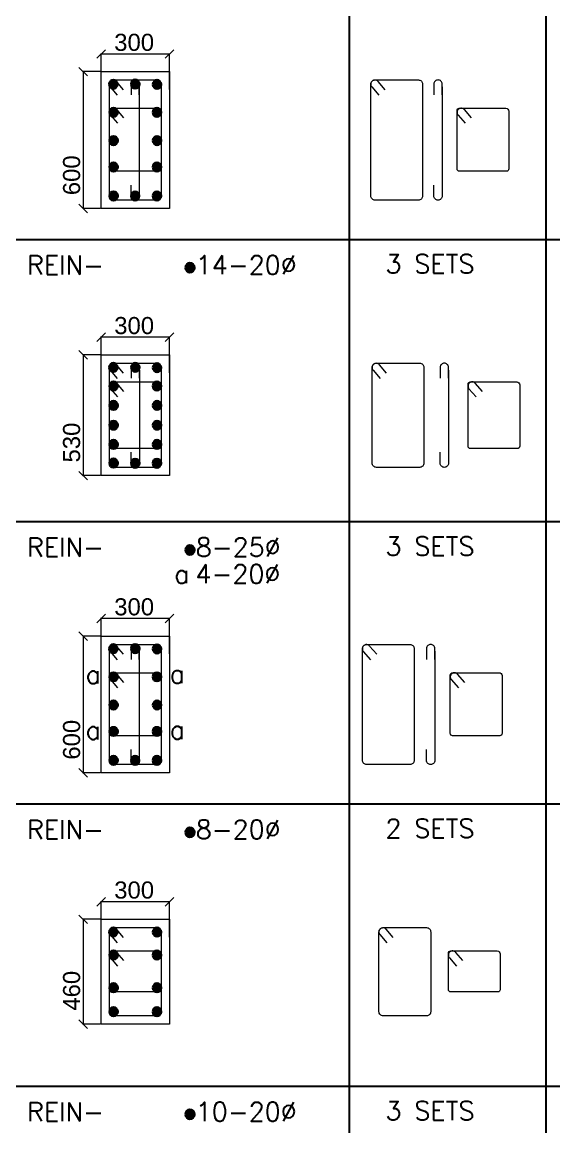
# Model space of a CAD drawing. Header units: inches. Extents: x 719368 to 6315912, y -2624014 to 446967.
# Drawn here: x 5487838 to 5496693, y -2224106 to -2205708 of the extents above; entities that cross this region are included whole.
import ezdxf

# ---------------------------------------------------------------- set-up
doc = ezdxf.new("R2010")
doc.units = ezdxf.units.IN
doc.header["$LTSCALE"] = 20
doc.header["$MEASUREMENT"] = 0
doc.header["$PDMODE"] = 3
doc.linetypes.add('DASHED2', pattern=[0.375, 0.25, -0.125])
doc.layers.get('Defpoints').update_dxf_attribs({"lineweight": 25})
for name, color, linetype, lineweight in [('COLUMN NO.', 3, 'Continuous', 15), ('DIM', 7, 'Continuous', 13), ('DIM.', 32, 'Continuous', 13), ('FORMET', 4, 'Continuous', 25), ('Sheet', 7, 'Continuous', 35), ('STAIR', 4, 'Continuous', 25), ('STEEL', 1, 'Continuous', 35), ('stirrups', 2, 'Continuous', 15), ('Text', 7, 'Continuous', 15), ('WALL', 1, 'Continuous', 18)]:
    doc.layers.add(name, color=color, linetype=linetype, lineweight=lineweight)
doc.styles.add('BOLD', font='arial.ttf')
doc.styles.add('ROMANS', font='romans.shx')
doc.dimstyles.new('Copy of S3', dxfattribs={"dimtxt": 200, "dimasz": 150, "dimexe": 5, "dimexo": 5, "dimgap": 50, "dimtad": 1, "dimjust": 1, "dimdec": 0, "dimzin": 3, "dimdsep": 46, "dimtxsty": 'BOLD', "dimblk1": 'OBLIQUE', "dimblk2": 'OBLIQUE', "dimsah": 1, "dimcen": 0.0625, "dimdle": 5, "dimclrd": 230, "dimclre": 251, "dimclrt": 2, "dimadec": 0, "dimazin": 0, "dimtfac": 1, "dimtdec": 0, "dimtix": 1, "dimtofl": 0, "dimtmove": 2, "dimatfit": 3, "dimfxl": 0, "dimtolj": 1, "dimtzin": 2, "dimlwd": -1, "dimlwe": -1, "dimarcsym": 0})

# ---------------------------------------------------------------- blocks, each defined once
blk = doc.blocks.new('d')
at = {"layer": 'STEEL'}
blk.add_hatch(color=256, dxfattribs=at).paths.add_polyline_path([(2, 0, 1), (-2, 0, 1)])
blk.add_lwpolyline([(-2, 0, 1), (2, 0, 1)], format="xyb", close=True, dxfattribs=at)
blk = doc.blocks.new('_Oblique')
at = {"layer": 'STAIR', "color": 0, "lineweight": -2}
blk.add_line((-0.5, -0.5), (0.5, 0.5), dxfattribs=at)
blk = doc.blocks.new('*D128')
at = {"layer": 'Defpoints', "color": 0, "transparency": 16777216}
for p in [(560522.3, -1036791.4), (559922.6, -1037107.4), (560522.3, -1037107.4)]:
    blk.add_point(p, dxfattribs=at)
at = {"layer": 'DIM', "color": 230, "transparency": 16777216}
blk.add_line((560527.3, -1036791.4), (559917.6, -1036791.4), dxfattribs=at)
at = {"layer": 'DIM', "color": 251, "linetype": 'DASHED2', "transparency": 16777216}
for p, q in [((559922.6, -1037102.4), (559922.6, -1036786.4)), ((560522.3, -1037102.4), (560522.3, -1036786.4))]:
    blk.add_line(p, q, dxfattribs=at)
at = {"layer": 'DIM', "color": 230, "transparency": 16777216, "xscale": 75, "yscale": 75, "zscale": 75, "rotation": 180}
blk.add_blockref('_Oblique', (559922.6, -1036791.4), dxfattribs=at)
at = {"layer": 'DIM', "color": 230, "transparency": 16777216, "xscale": 75, "yscale": 75, "zscale": 75}
blk.add_blockref('_Oblique', (560522.3, -1036791.4), dxfattribs=at)
at = {"layer": 'DIM', "color": 2, "transparency": 16777216, "insert": (560213, -1036689.8), "char_height": 150, "attachment_point": 5, "style": 'BOLD'}
blk.add_mtext('\\A1;300', dxfattribs=at)
blk = doc.blocks.new('*D129')
at = {"layer": 'Defpoints', "color": 0, "transparency": 16777216}
for p in [(559766.2, -1036945.9), (559922.6, -1036945.9), (559922.6, -1038146.2)]:
    blk.add_point(p, dxfattribs=at)
at = {"layer": 'DIM', "color": 251, "linetype": 'DASHED2', "transparency": 16777216}
for p, q in [((559917.6, -1036945.9), (559761.2, -1036945.9)), ((559917.6, -1038146.2), (559761.2, -1038146.2))]:
    blk.add_line(p, q, dxfattribs=at)
at = {"layer": 'DIM', "color": 230, "transparency": 16777216}
blk.add_line((559766.2, -1036940.9), (559766.2, -1038151.2), dxfattribs=at)
at = {"layer": 'DIM', "color": 230, "transparency": 16777216, "xscale": 75, "yscale": 75, "zscale": 75}
for p, rotation in [((559766.2, -1036945.9), 90), ((559766.2, -1038146.2), 270)]:
    blk.add_blockref('_Oblique', p, dxfattribs=dict(at, rotation=rotation))
at = {"layer": 'DIM', "color": 2, "transparency": 16777216, "insert": (559664.6, -1037855.4), "char_height": 150, "attachment_point": 5, "rotation": 90, "style": 'BOLD'}
blk.add_mtext('\\A1;600', dxfattribs=at)
blk = doc.blocks.new('*D106')
at = {"layer": 'Defpoints', "color": 0, "transparency": 16777216}
for p in [(560522.3, -1031837.3), (559922.6, -1032153.3), (560522.3, -1032153.3)]:
    blk.add_point(p, dxfattribs=at)
at = {"layer": 'DIM', "color": 230, "transparency": 16777216}
blk.add_line((560527.3, -1031837.3), (559917.6, -1031837.3), dxfattribs=at)
at = {"layer": 'DIM', "color": 251, "linetype": 'DASHED2', "transparency": 16777216}
for p, q in [((559922.6, -1032148.3), (559922.6, -1031832.3)), ((560522.3, -1032148.3), (560522.3, -1031832.3))]:
    blk.add_line(p, q, dxfattribs=at)
at = {"layer": 'DIM', "color": 230, "transparency": 16777216, "xscale": 75, "yscale": 75, "zscale": 75, "rotation": 180}
blk.add_blockref('_Oblique', (559922.6, -1031837.3), dxfattribs=at)
at = {"layer": 'DIM', "color": 230, "transparency": 16777216, "xscale": 75, "yscale": 75, "zscale": 75}
blk.add_blockref('_Oblique', (560522.3, -1031837.3), dxfattribs=at)
at = {"layer": 'DIM', "color": 2, "transparency": 16777216, "insert": (560213, -1031735.6), "char_height": 150, "attachment_point": 5, "style": 'BOLD'}
blk.add_mtext('\\A1;300', dxfattribs=at)
blk = doc.blocks.new('*D107')
at = {"layer": 'Defpoints', "color": 0, "transparency": 16777216}
for p in [(559766.2, -1031991.8), (559922.6, -1031991.8), (559922.6, -1033192.1)]:
    blk.add_point(p, dxfattribs=at)
at = {"layer": 'DIM', "color": 251, "linetype": 'DASHED2', "transparency": 16777216}
for p, q in [((559917.6, -1031991.8), (559761.2, -1031991.8)), ((559917.6, -1033192.1), (559761.2, -1033192.1))]:
    blk.add_line(p, q, dxfattribs=at)
at = {"layer": 'DIM', "color": 230, "transparency": 16777216}
blk.add_line((559766.2, -1031986.8), (559766.2, -1033197.1), dxfattribs=at)
at = {"layer": 'DIM', "color": 230, "transparency": 16777216, "xscale": 75, "yscale": 75, "zscale": 75}
for p, rotation in [((559766.2, -1031991.8), 90), ((559766.2, -1033192.1), 270)]:
    blk.add_blockref('_Oblique', p, dxfattribs=dict(at, rotation=rotation))
at = {"layer": 'DIM', "color": 2, "transparency": 16777216, "insert": (559664.6, -1032901.3), "char_height": 150, "attachment_point": 5, "rotation": 90, "style": 'BOLD'}
blk.add_mtext('\\A1;600', dxfattribs=at)
blk = doc.blocks.new('*D112')
at = {"layer": 'Defpoints', "color": 0, "transparency": 16777216}
for p in [(560522.3, -1034322.8), (559922.6, -1034638.8), (560522.3, -1034638.8)]:
    blk.add_point(p, dxfattribs=at)
at = {"layer": 'DIM', "color": 230, "transparency": 16777216}
blk.add_line((560527.3, -1034322.8), (559917.6, -1034322.8), dxfattribs=at)
at = {"layer": 'DIM', "color": 251, "linetype": 'DASHED2', "transparency": 16777216}
for p, q in [((559922.6, -1034633.8), (559922.6, -1034317.8)), ((560522.3, -1034633.8), (560522.3, -1034317.8))]:
    blk.add_line(p, q, dxfattribs=at)
at = {"layer": 'DIM', "color": 230, "transparency": 16777216, "xscale": 75, "yscale": 75, "zscale": 75, "rotation": 180}
blk.add_blockref('_Oblique', (559922.6, -1034322.8), dxfattribs=at)
at = {"layer": 'DIM', "color": 230, "transparency": 16777216, "xscale": 75, "yscale": 75, "zscale": 75}
blk.add_blockref('_Oblique', (560522.3, -1034322.8), dxfattribs=at)
at = {"layer": 'DIM', "color": 2, "transparency": 16777216, "insert": (560213, -1034221.2), "char_height": 150, "attachment_point": 5, "style": 'BOLD'}
blk.add_mtext('\\A1;300', dxfattribs=at)
blk = doc.blocks.new('*D113')
at = {"layer": 'Defpoints', "color": 0, "transparency": 16777216}
for p in [(559766.2, -1034477.3), (559922.6, -1034477.3), (559922.6, -1035537.6)]:
    blk.add_point(p, dxfattribs=at)
at = {"layer": 'DIM', "color": 251, "linetype": 'DASHED2', "transparency": 16777216}
for p, q in [((559917.6, -1034477.3), (559761.2, -1034477.3)), ((559917.6, -1035537.6), (559761.2, -1035537.6))]:
    blk.add_line(p, q, dxfattribs=at)
at = {"layer": 'DIM', "color": 230, "transparency": 16777216}
blk.add_line((559766.2, -1034472.3), (559766.2, -1035542.6), dxfattribs=at)
at = {"layer": 'DIM', "color": 230, "transparency": 16777216, "xscale": 75, "yscale": 75, "zscale": 75}
for p, rotation in [((559766.2, -1034477.3), 90), ((559766.2, -1035537.6), 270)]:
    blk.add_blockref('_Oblique', p, dxfattribs=dict(at, rotation=rotation))
at = {"layer": 'DIM', "color": 2, "transparency": 16777216, "insert": (559664.5, -1035247.2), "char_height": 150, "attachment_point": 5, "rotation": 90, "style": 'BOLD'}
blk.add_mtext('\\A1;530', dxfattribs=at)
blk = doc.blocks.new('*D120')
at = {"layer": 'Defpoints', "color": 0, "transparency": 16777216}
for p in [(560522.3, -1039277), (559922.6, -1039593), (560522.3, -1039593)]:
    blk.add_point(p, dxfattribs=at)
at = {"layer": 'DIM', "color": 230, "transparency": 16777216}
blk.add_line((560527.3, -1039277), (559917.6, -1039277), dxfattribs=at)
at = {"layer": 'DIM', "color": 251, "linetype": 'DASHED2', "transparency": 16777216}
for p, q in [((559922.6, -1039588), (559922.6, -1039272)), ((560522.3, -1039588), (560522.3, -1039272))]:
    blk.add_line(p, q, dxfattribs=at)
at = {"layer": 'DIM', "color": 230, "transparency": 16777216, "xscale": 75, "yscale": 75, "zscale": 75, "rotation": 180}
blk.add_blockref('_Oblique', (559922.6, -1039277), dxfattribs=at)
at = {"layer": 'DIM', "color": 230, "transparency": 16777216, "xscale": 75, "yscale": 75, "zscale": 75}
blk.add_blockref('_Oblique', (560522.3, -1039277), dxfattribs=at)
at = {"layer": 'DIM', "color": 2, "transparency": 16777216, "insert": (560213, -1039175.3), "char_height": 150, "attachment_point": 5, "style": 'BOLD'}
blk.add_mtext('\\A1;300', dxfattribs=at)
blk = doc.blocks.new('*D121')
at = {"layer": 'Defpoints', "color": 0, "transparency": 16777216}
for p in [(559766.2, -1039431.4), (559922.6, -1039431.4), (559922.6, -1040351.8)]:
    blk.add_point(p, dxfattribs=at)
at = {"layer": 'DIM', "color": 251, "linetype": 'DASHED2', "transparency": 16777216}
for p, q in [((559917.6, -1039431.4), (559761.2, -1039431.4)), ((559917.6, -1040351.8), (559761.2, -1040351.8))]:
    blk.add_line(p, q, dxfattribs=at)
at = {"layer": 'DIM', "color": 230, "transparency": 16777216}
blk.add_line((559766.2, -1039426.4), (559766.2, -1040356.8), dxfattribs=at)
at = {"layer": 'DIM', "color": 230, "transparency": 16777216, "xscale": 75, "yscale": 75, "zscale": 75}
for p, rotation in [((559766.2, -1039431.4), 90), ((559766.2, -1040351.8), 270)]:
    blk.add_blockref('_Oblique', p, dxfattribs=dict(at, rotation=rotation))
at = {"layer": 'DIM', "color": 2, "transparency": 16777216, "insert": (559664.6, -1040058.3), "char_height": 150, "attachment_point": 5, "rotation": 90, "style": 'BOLD'}
blk.add_mtext('\\A1;460', dxfattribs=at)
blk = doc.blocks.new('cs')
at = {"layer": 'FORMET', "color": 4, "ltscale": 200}
for p, q in [((563825.2, -1017819.9), (563825.2, -1048326.3)), ((562100.6, -1018601.5), (562100.6, -1048326.3)), ((555165.7, -1033463.9), (569709, -1033463.9)), ((555165.7, -1035940.9), (569709, -1035940.9)), ((555165.7, -1038418), (569709, -1038418)), ((555165.7, -1040895.1), (569709, -1040895.1)), ((555165.7, -1040895.1), (569709, -1040895.1))]:
    blk.add_line(p, q, dxfattribs=at)
at = {"layer": 'stirrups', "color": 5}
for p, q in [((560258.3, -1032125), (560258.3, -1033082.8)), ((562916.2, -1032125), (562916.2, -1033082.8)), ((560258.9, -1034610.5), (560258.9, -1035428.3)), ((562971.1, -1034610.5), (562971.1, -1035428.3)), ((560258.3, -1037079.1), (560258.3, -1038036.9)), ((562851.3, -1037079.1), (562851.3, -1038036.9))]:
    blk.add_line(p, q, dxfattribs=at)
for points in [[(560120.6, -1032151.5), (560058.4, -1032078.9, 0.414214), (560007, -1032074.9), (560007, -1032074.9, 0.414214), (560003, -1032126.3), (560065.3, -1032198.9)], [(560258.3, -1032196.7), (560258.3, -1032101.1, 0.414214), (560221.9, -1032064.7), (560221.9, -1032064.7, 0.414214), (560185.4, -1032101.1), (560185.4, -1032196.7)], [(562415.2, -1032151.5), (562353, -1032078.9, 0.414214), (562301.6, -1032074.9), (562301.6, -1032074.9, 0.414214), (562297.6, -1032126.3), (562359.9, -1032198.9)], [(562916.2, -1032196.7), (562916.2, -1032101.1, 0.414214), (562879.8, -1032064.7), (562879.8, -1032064.7, 0.414214), (562843.3, -1032101.1), (562843.3, -1032196.7)], [(560121.8, -1032397.9), (560059.6, -1032325.3, 0.414214), (560008.2, -1032321.4), (560008.2, -1032321.4, 0.414214), (560004.2, -1032372.8), (560066.5, -1032445.4)], [(563172.7, -1032397.9), (563110.4, -1032325.3, 0.414214), (563059, -1032321.4), (563059, -1032321.4, 0.414214), (563055.1, -1032372.8), (563117.3, -1032445.4)], [(560258.3, -1032987.1), (560258.3, -1033082.8, -0.414214), (560221.9, -1033119.2), (560221.9, -1033119.2, -0.414214), (560185.4, -1033082.8), (560185.4, -1032987.1)], [(562916.2, -1032987.1), (562916.2, -1033082.8, -0.414214), (562879.8, -1033119.2), (562879.8, -1033119.2, -0.414214), (562843.3, -1033082.8), (562843.3, -1032987.1)], [(560120.6, -1034637), (560058.4, -1034564.4, 0.414214), (560007, -1034560.5), (560007, -1034560.5, 0.414214), (560003, -1034611.9), (560065.3, -1034684.5)], [(560258.9, -1034682.3), (560258.9, -1034586.6, 0.414214), (560222.5, -1034550.2), (560222.5, -1034550.2, 0.414214), (560186, -1034586.6), (560186, -1034682.3)], [(562426.8, -1034637), (562364.5, -1034564.4, 0.414214), (562313.1, -1034560.5), (562313.1, -1034560.5, 0.414214), (562309.2, -1034611.9), (562371.5, -1034684.5)], [(562971.1, -1034682.3), (562971.1, -1034586.6, 0.414214), (562934.6, -1034550.2), (562934.6, -1034550.2, 0.414214), (562898.2, -1034586.6), (562898.2, -1034682.3)], [(560121.8, -1034799.6), (560059.6, -1034727, 0.414214), (560008.2, -1034723), (560008.2, -1034723, 0.414214), (560004.2, -1034774.4), (560066.5, -1034847)], [(563268.8, -1034799.6), (563206.5, -1034727, 0.414214), (563155.1, -1034723), (563155.1, -1034723, 0.414214), (563151.2, -1034774.4), (563213.4, -1034847)], [(560258.9, -1035332.7), (560258.9, -1035428.3, -0.414214), (560222.5, -1035464.7), (560222.5, -1035464.7, -0.414214), (560186, -1035428.3), (560186, -1035332.7)], [(562971.1, -1035332.7), (562971.1, -1035428.3, -0.414214), (562934.6, -1035464.7), (562934.6, -1035464.7, -0.414214), (562898.2, -1035428.3), (562898.2, -1035332.7)], [(560120.6, -1037105.6), (560058.4, -1037033, 0.414214), (560007, -1037029.1), (560007, -1037029.1, 0.414214), (560003, -1037080.5), (560065.3, -1037153.1)], [(560258.3, -1037150.9), (560258.3, -1037055.2, 0.414214), (560221.9, -1037018.8), (560221.9, -1037018.8, 0.414214), (560185.4, -1037055.2), (560185.4, -1037150.9)], [(562341.6, -1037105.6), (562279.4, -1037033, 0.414214), (562228, -1037029.1), (562228, -1037029.1, 0.414214), (562224, -1037080.5), (562286.3, -1037153.1)], [(562851.3, -1037150.9), (562851.3, -1037055.2, 0.414214), (562814.9, -1037018.8), (562814.9, -1037018.8, 0.414214), (562778.4, -1037055.2), (562778.4, -1037150.9)], [(560121.8, -1037352), (560059.6, -1037279.4, 0.414214), (560008.2, -1037275.5), (560008.2, -1037275.5, 0.414214), (560004.2, -1037326.9), (560066.5, -1037399.5)], [(563113.3, -1037352), (563051.1, -1037279.4, 0.414214), (562999.7, -1037275.5), (562999.7, -1037275.5, 0.414214), (562995.7, -1037326.9), (563058, -1037399.5)], [(560258.3, -1037941.3), (560258.3, -1038036.9, -0.414214), (560221.9, -1038073.3), (560221.9, -1038073.3, -0.414214), (560185.4, -1038036.9), (560185.4, -1037941.3)], [(562851.3, -1037941.3), (562851.3, -1038036.9, -0.414214), (562814.9, -1038073.3), (562814.9, -1038073.3, -0.414214), (562778.4, -1038036.9), (562778.4, -1037941.3)], [(560120.6, -1039591.1), (560058.4, -1039518.6, 0.414214), (560007, -1039514.6), (560007, -1039514.6, 0.414214), (560003, -1039566), (560065.3, -1039638.6)], [(562486.6, -1039591.1), (562424.3, -1039518.6, 0.414214), (562372.9, -1039514.6), (562372.9, -1039514.6, 0.414214), (562369, -1039566), (562431.2, -1039638.6)], [(560121.8, -1039793.8), (560059.6, -1039721.2, 0.414214), (560008.2, -1039717.3), (560008.2, -1039717.3, 0.414214), (560004.2, -1039768.7), (560066.5, -1039841.3)], [(563096.7, -1039793.8), (563034.4, -1039721.2, 0.414214), (562983, -1039717.3), (562983, -1039717.3, 0.414214), (562979.1, -1039768.7), (563041.4, -1039841.3)]]:
    blk.add_lwpolyline(points, format="xyb", dxfattribs=at)
for points in [[(560032.5, -1032064.7), (560412.5, -1032064.7, -0.414214), (560449.4, -1032101.6), (560449.4, -1033082.3, -0.414214), (560412.5, -1033119.2), (560032.5, -1033119.2, -0.414214), (559995.5, -1033082.3), (559995.5, -1032101.6, -0.414214)], [(562327.1, -1032064.7), (562707.1, -1032064.7, -0.414214), (562744, -1032101.6), (562744, -1033082.3, -0.414214), (562707.1, -1033119.2), (562327.1, -1033119.2, -0.414214), (562290.1, -1033082.3), (562290.1, -1032101.6, -0.414214)], [(560015.5, -1032313.3), (560424.4, -1032313.3, -0.414214), (560449.4, -1032338.3), (560449.4, -1032845.5, -0.414214), (560429.4, -1032865.5), (560015.5, -1032865.5, -0.414214), (559995.5, -1032845.5), (559995.5, -1032333.3, -0.414214)], [(563066.4, -1032313.3), (563475.3, -1032313.3, -0.414214), (563500.3, -1032338.3), (563500.3, -1032845.5, -0.414214), (563480.3, -1032865.5), (563066.4, -1032865.5, -0.414214), (563046.4, -1032845.5), (563046.4, -1032333.3, -0.414214)], [(560032.5, -1034550.2), (560412.5, -1034550.2, -0.414214), (560449.4, -1034587.1), (560449.4, -1035427.8, -0.414214), (560412.5, -1035464.7), (560032.5, -1035464.7, -0.414214), (559995.5, -1035427.8), (559995.5, -1034587.1, -0.414214)], [(562338.7, -1034550.2), (562718.7, -1034550.2, -0.414214), (562755.6, -1034587.1), (562755.6, -1035427.8, -0.414214), (562718.7, -1035464.7), (562338.7, -1035464.7, -0.414214), (562301.7, -1035427.8), (562301.7, -1034587.1, -0.414214)], [(560015.5, -1034715), (560424.4, -1034715, -0.414214), (560449.4, -1034740), (560449.4, -1035280, -0.414214), (560429.4, -1035300), (560015.5, -1035300, -0.414214), (559995.5, -1035280), (559995.5, -1034735, -0.414214)], [(563162.5, -1034715), (563571.4, -1034715, -0.414214), (563596.4, -1034740), (563596.4, -1035280, -0.414214), (563576.4, -1035300), (563162.5, -1035300, -0.414214), (563142.5, -1035280), (563142.5, -1034735, -0.414214)], [(560032.5, -1037018.8), (560412.5, -1037018.8, -0.414214), (560449.4, -1037055.7), (560449.4, -1038036.4, -0.414214), (560412.5, -1038073.3), (560032.5, -1038073.3, -0.414214), (559995.5, -1038036.4), (559995.5, -1037055.7, -0.414214)], [(562253.5, -1037018.8), (562633.5, -1037018.8, -0.414214), (562670.4, -1037055.7), (562670.4, -1038036.4, -0.414214), (562633.5, -1038073.3), (562253.5, -1038073.3, -0.414214), (562216.5, -1038036.4), (562216.5, -1037055.7, -0.414214)], [(560015.5, -1037267.5), (560424.4, -1037267.5, -0.414214), (560449.4, -1037292.5), (560449.4, -1037799.7, -0.414214), (560429.4, -1037819.7), (560015.5, -1037819.7, -0.414214), (559995.5, -1037799.7), (559995.5, -1037287.5, -0.414214)], [(563007, -1037267.5), (563415.9, -1037267.5, -0.414214), (563440.9, -1037292.5), (563440.9, -1037799.7, -0.414214), (563420.9, -1037819.7), (563007, -1037819.7, -0.414214), (562987, -1037799.7), (562987, -1037287.5, -0.414214)], [(560032.5, -1039504.3), (560412.5, -1039504.3, -0.414214), (560449.4, -1039541.3), (560449.4, -1040241.9, -0.414214), (560412.5, -1040278.9), (560032.5, -1040278.9, -0.414214), (559995.5, -1040241.9), (559995.5, -1039541.3, -0.414214)], [(562398.4, -1039504.3), (562778.4, -1039504.3, -0.414214), (562815.4, -1039541.3), (562815.4, -1040241.9, -0.414214), (562778.4, -1040278.9), (562398.4, -1040278.9, -0.414214), (562361.5, -1040241.9), (562361.5, -1039541.3, -0.414214)], [(560015.5, -1039709.3), (560424.4, -1039709.3, -0.414214), (560449.4, -1039734.3), (560449.4, -1040048.9, -0.414214), (560429.4, -1040068.9), (560015.5, -1040068.9, -0.414214), (559995.5, -1040048.9), (559995.5, -1039729.3, -0.414214)], [(562990.4, -1039709.3), (563399.3, -1039709.3, -0.414214), (563424.3, -1039734.3), (563424.3, -1040048.9, -0.414214), (563404.3, -1040068.9), (562990.4, -1040068.9, -0.414214), (562970.4, -1040048.9), (562970.4, -1039729.3, -0.414214)]]:
    blk.add_lwpolyline(points, format="xyb", close=True, dxfattribs=at)
at = {"layer": 'WALL'}
for points in [[(559922.6, -1031991.8), (560522.3, -1031991.8), (560522.3, -1033192.1), (559922.6, -1033192.1)], [(559922.6, -1034477.3), (560522.3, -1034477.3), (560522.3, -1035537.6), (559922.6, -1035537.6)], [(559922.6, -1036945.9), (560522.3, -1036945.9), (560522.3, -1038146.2), (559922.6, -1038146.2)], [(559922.6, -1039431.4), (560522.3, -1039431.4), (560522.3, -1040351.8), (559922.6, -1040351.8)]]:
    blk.add_lwpolyline(points, close=True, dxfattribs=at)
at = {"layer": 'DIM.', "xscale": 18.22500000009313, "yscale": 18.22500000009313, "zscale": 18.22500000009086}
for p in [(560030.7, -1032102.6), (560222.5, -1032101.1), (560413.1, -1032104.2), (560031.9, -1032349), (560412.9, -1032349), (560032.2, -1032596.4), (560413.2, -1032596.4), (560031.9, -1032828.8), (560412.9, -1032828.8), (560032, -1033082.3), (560221.9, -1033082.8), (560412.5, -1033082.8), (560030.7, -1034588.2), (560223.1, -1034586.6), (560413.1, -1034589.7), (560031.9, -1034750.7), (560412.9, -1034750.7), (560032.1, -1034921.2), (560413.1, -1034921.2), (560032.1, -1035094.6), (560413.1, -1035094.6), (560032, -1035263.4), (560413, -1035263.4), (560032, -1035427.8), (560222.5, -1035428.3), (560412.5, -1035428.3), (560030.7, -1037056.7), (560222.5, -1037055.2), (560413.1, -1037058.3), (560031.9, -1037303.2), (560412.9, -1037303.2), (560032.2, -1037550.6), (560413.2, -1037550.6), (560031.9, -1037782.9), (560412.9, -1037782.9), (560032, -1038036.4), (560221.9, -1038036.9), (560412.5, -1038036.9), (560030.7, -1039542.3), (560413.1, -1039543.9), (560031.9, -1039745), (560412.9, -1039745), (560032, -1040032.4), (560413, -1040032.4), (560032, -1040241.9), (560412.5, -1040242.4)]:
    blk.add_blockref('d', p, dxfattribs=at)
at = {"layer": 'Text', "xscale": 19.7437500001397, "yscale": 19.7437500001397, "zscale": 19.74375000009843}
for p in [(560702.8, -1033712.6), (560702.8, -1036189.7), (560702.8, -1038666.8), (560702.8, -1041143.8), (560702.8, -1041143.8)]:
    blk.add_blockref('d', p, dxfattribs=at)
at = {"layer": 'COLUMN NO.', "style": 'ROMANS'}
for s, height, p in [('REIN-', 164.16, (559272.6, -1033771)), ('14-20%%C', 164.16, (560753.5, -1033770.3)), ('3 SETS', 164.16, (562418.2, -1033761.8)), ('REIN-', 164.16, (559272.6, -1036248)), ('REIN-', 164.16, (559272.6, -1036248)), ('8-25%%C', 164.16, (560753.5, -1036247.4)), ('3 SETS', 164.16, (562418.2, -1036238.9)), ('4-20%%C', 164.16, (560751.1, -1036482.5)), ('a', 164.2, (560563.9, -1036482.5)), ('a', 164.2, (559786.4, -1037362.6)), ('a', 164.2, (560524.3, -1037359.5)), ('a', 164.2, (559786.4, -1037851.9)), ('a', 164.2, (560524.3, -1037849)), ('2 SETS', 164.16, (562418.2, -1038715.9)), ('REIN-', 164.16, (559272.6, -1038725.1)), ('8-20%%C', 164.16, (560753.5, -1038724.4)), ('REIN-', 164.16, (559272.6, -1041202.2)), ('10-20%%C', 164.16, (560753.5, -1041201.5)), ('3 SETS', 164.16, (562418.2, -1041193))]:
    blk.add_text(s, height=height, dxfattribs=at).set_placement(p)
at = {"layer": 'DIM'}
for base, p1, p2, picture, middle in [((560522.3, -1031837.3), (559922.6, -1032153.3), (560522.3, -1032153.3), '*D106', (560213, -1031735.6)), ((560522.3, -1034322.8), (559922.6, -1034638.8), (560522.3, -1034638.8), '*D112', (560213, -1034221.2)), ((560522.3, -1036791.4), (559922.6, -1037107.4), (560522.3, -1037107.4), '*D128', (560213, -1036689.8)), ((560522.3, -1039277), (559922.6, -1039593), (560522.3, -1039593), '*D120', (560213, -1039175.3))]:
    dim = blk.add_linear_dim(base=base, p1=p1, p2=p2, dimstyle='Copy of S3', override={"dimtxt": 150, "dimasz": 75, "dimgap": 25, "dimlfac": 0.5}, dxfattribs=at)
    dim.commit()
    dim.dimension.update_dxf_attribs({"geometry": picture, "text_midpoint": middle})
for base, p1, p2, picture, middle in [((559766.2, -1031991.8), (559922.6, -1033192.1), (559922.6, -1031991.8), '*D107', (559664.6, -1032901.3)), ((559766.2, -1034477.3), (559922.6, -1035537.6), (559922.6, -1034477.3), '*D113', (559664.5, -1035247.2)), ((559766.2, -1036945.9), (559922.6, -1038146.2), (559922.6, -1036945.9), '*D129', (559664.6, -1037855.4)), ((559766.2, -1039431.4), (559922.6, -1040351.8), (559922.6, -1039431.4), '*D121', (559664.6, -1040058.3))]:
    dim = blk.add_linear_dim(base=base, p1=p1, p2=p2, angle=90, dimstyle='Copy of S3', override={"dimtxt": 150, "dimasz": 75, "dimgap": 25, "dimlfac": 0.5}, dxfattribs=at)
    dim.commit()
    dim.dimension.update_dxf_attribs({"geometry": picture, "text_midpoint": middle})

msp = doc.modelspace()

# ---------------------------------------------------------------- block references
at = {"layer": 'Sheet', "xscale": 1.897473599761724, "yscale": 1.897473599965451, "zscale": 1.897473600000001}
msp.add_blockref('cs', (4426714.6728, -248355.7932), dxfattribs=at)

doc.saveas('drawing.dxf')
